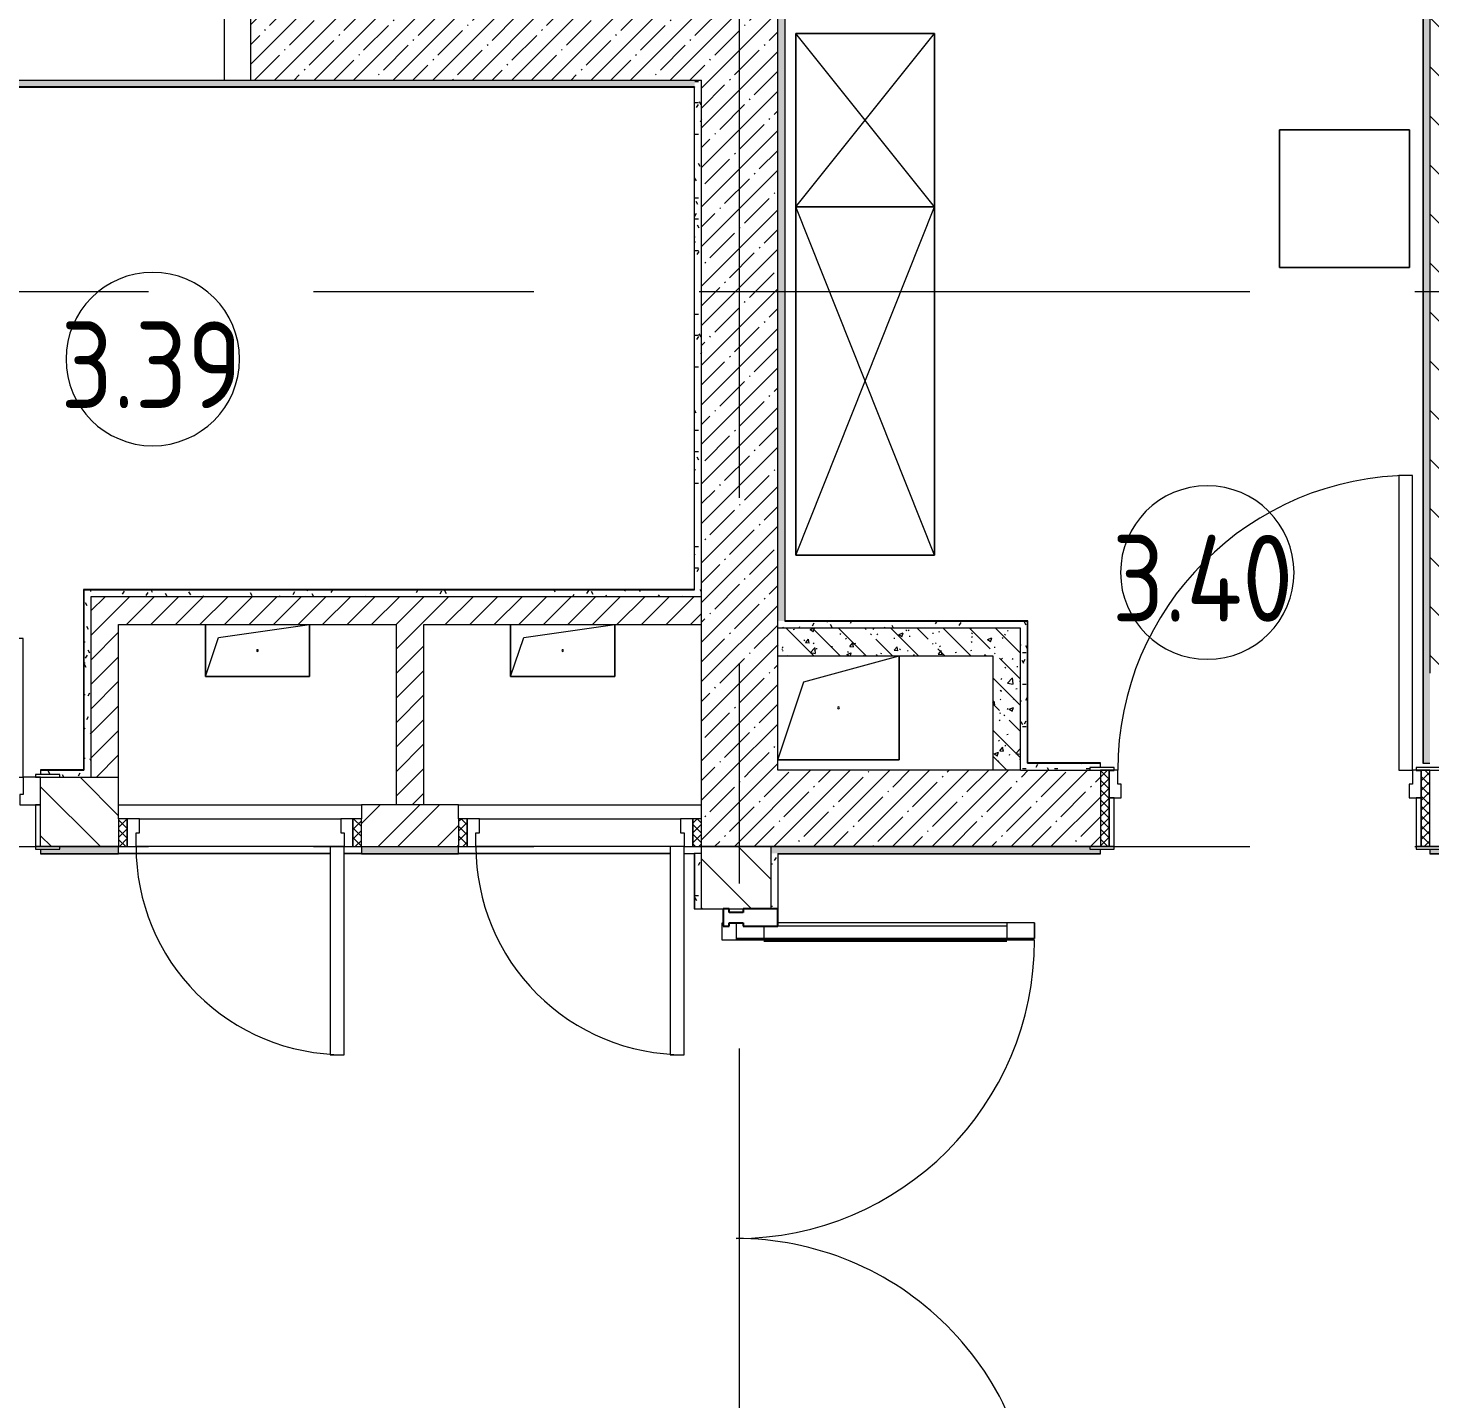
# Model space of a CAD drawing. Header units: millimetres. Extents: x 81382 to 274764, y -8553 to 29000.
# Drawn here: x 96559 to 100600, y 11807 to 15760 of the extents above; entities that cross this region are included whole.
import ezdxf

# ---------------------------------------------------------------- set-up
doc = ezdxf.new("R2010")
doc.units = ezdxf.units.MM
doc.linetypes.add('Осевая', pattern=[3175, 635, -476.25, 1587.5, -476.25])
for name, color, linetype, lineweight in [('A-AREA-IDEN', 7, 'Continuous', 9), ('A-DETL-GENF', 7, 'Continuous', 9), ('A-DOOR', 7, 'Continuous', 9), ('A-DOOR-1', 7, 'Continuous', 13), ('A-DOOR-FRAM', 7, 'Continuous', 13), ('A-DOOR-FRAM-1', 7, 'Continuous', 9), ('A-GENM', 7, 'Continuous', 9), ('A-GLAZ-CWMG', 7, 'Continuous', 9), ('A-GLAZ-CWMG-1', 7, 'Continuous', 25), ('A-WALL', 7, 'Continuous', 9), ('I-WALL', 7, 'Continuous', 9), ('Оси-2', 7, 'Осевая', 9)]:
    doc.layers.add(name, color=color, linetype=linetype, lineweight=lineweight)
for name, color, linetype, lineweight, true_color in [('A-WALL-1', 7, 'Continuous', 9, 0x3c3c3c), ('A-WALL-FNSH-1', 7, 'Continuous', 9, 0x3c3c3c), ('I-FURN-1', 7, 'Continuous', 9, 0xf0f0f0)]:
    doc.layers.add(name, color=color, linetype=linetype, lineweight=lineweight, true_color=true_color)
doc.styles.add('GOST Common', font='GOST_Common.ttf', dxfattribs={"width": 0.9, "height": 250})
pattern_1 = [(45, (0, 0), (-57.024626, 57.024626), []), (45, (57.025, 0), (-57.024626, 57.024626), [100.806, -20.161, 3.353, -16.808])]
pattern_2 = [(135, (0, 0), (-70.71068, -70.71068), [])]
pattern_3 = [(135, (0, 0), (-75.43415, -75.43415), [106.68, -17.78, 3.556, -17.78]), (135, (0, 75.39), (-75.43415, -75.43415), []), (50, (0, 0), (127.52922, -11.15758), [13.335, -146.685]), (355, (0, 0), (-24.66966, 133.74002), [10.668, -117.348]), (100.451, (10.63, -0.93), (102.85973, 122.58178), [11.333, -124.663]), (46.184, (0, 35.56), (189.75516, -29.43036), [20.002, -220.027]), (96.636, (15.81, 33.1), (166.1822, 173.1996), [17, -186.995]), (351.184, (0, 35.56), (166.18393, 173.19757), [16.002, -176.022]), (21, (17.78, 26.67), (106.13027, -71.58603), [13.335, -146.685]), (326, (17.78, 26.67), (43.26188, 128.93175), [10.668, -117.348]), (71.451, (26.62, 20.7), (149.39198, 57.34505), [11.333, -124.663]), (37.5, (0, 0), (2.162228, 59.188357), [3.353, -112.573, 3.353, -115.773, -117.792]), (37.5, (0, 0), (2.162228, 59.188357), [-235.052, 3.353, -114.44]), (7.5, (0, 0), (46.773857, 70.126152), [3.353, -64.567, 3.353, -109.906, -44.894]), (7.5, (0, 0), (46.773857, 70.126152), [-181.178, 3.353, -41.542]), (327.5, (-39.65, 0), (94.913671, -4.010093), [3.353, -41.097, 3.353, -135.331, -184.023]), (327.5, (-39.65, 0), (94.913671, -4.010093), [-183.134, 3.353, -180.67]), (317.5, (-57.43, 0), (103.69057, 17.79882), [3.353, -54.432, 3.353, -88.748, -130.683]), (317.5, (-57.43, 0), (103.69057, 17.79882), [-149.885, 3.353, -127.33])]
pattern_4 = [(45, (0, 0), (-35.35534, 35.35534), [])]
pattern_5 = [(0, (0, 0), (121.92, 30.48), [10.058, -81.382, 10.058, -81.382, -487.68]), (0, (0, 0), (121.92, 30.48), [-182.88, 10.058, -172.822, 10.058, -81.382, -213.36]), (0, (0, 0), (121.92, 30.48), [-457.2, 10.058, -50.902, 10.058, -142.342]), (120, (45.72, 15.24), (-87.356454, 90.345817), [10.058, -81.382, 10.058, -81.382, -487.68]), (120, (45.72, 15.24), (-87.356454, 90.345817), [-182.88, 10.058, -172.822, 10.058, -81.382, -213.36]), (120, (45.72, 15.24), (-87.356454, 90.345817), [-457.2, 10.058, -50.902, 10.058, -142.342]), (240, (60.96, 76.2), (-34.563546, -120.825817), [10.058, -81.382, 10.058, -81.382, -487.68]), (240, (60.96, 76.2), (-34.563546, -120.825817), [-182.88, 10.058, -172.822, 10.058, -81.382, -213.36]), (240, (60.96, 76.2), (-34.563546, -120.825817), [-457.2, 10.058, -50.902, 10.058, -142.342])]

# ---------------------------------------------------------------- blocks, each defined once
blk = doc.blocks.new('110_Дверь_СКБ_2Ст - Д-3а 1450x2100h_Лестничная клетка из коридора-32352288-План размещения напольных электротехнических лючков и розеток 3 этажа в осях 23-33')
at = {"layer": 'A-DOOR'}
for centre, radius, start, end in [((-637.5, 100), 900, 0, 90), ((662.5, 100), 400, 90, 180)]:
    blk.add_arc(centre, radius, start, end, dxfattribs=at)
at = {"layer": 'A-DOOR-1'}
for p, q in [((-637.5, 1000), (-637.5, 100)), ((-587.5, 1000), (-637.5, 1000)), ((-587.5, 100), (-587.5, 1000)), ((662.5, 500), (612.5, 500)), ((612.5, 500), (612.5, 100)), ((662.5, 100), (662.5, 500)), ((-637.5, 100), (-587.5, 100)), ((612.5, 100), (662.5, 100))]:
    blk.add_line(p, q, dxfattribs=at)
at = {"layer": 'A-DOOR-FRAM'}
for p, q in [((-672.5, 108), (-742.5, 108)), ((-742.5, 108), (-742.5, 100)), ((-742.5, 100), (-672.5, 100)), ((-637.5, 100), (-687.5, 100)), ((-687.5, 100), (-687.5, 20)), ((-672.5, 100), (-672.5, 108)), ((-637.5, 50), (-637.5, 100)), ((662.5, 100), (662.5, 50)), ((712.5, 100), (662.5, 100)), ((767.5, 108), (697.5, 108)), ((697.5, 108), (697.5, 100)), ((697.5, 100), (767.5, 100)), ((712.5, 20), (712.5, 100)), ((767.5, 100), (767.5, 108)), ((-627.5, 50), (-637.5, 50)), ((-627.5, 20), (-627.5, 50)), ((662.5, 50), (652.5, 50)), ((652.5, 50), (652.5, 20)), ((-687.5, 20), (-627.5, 20)), ((-672.5, 20), (-687.5, 20)), ((-687.5, 20), (-687.5, -100)), ((-672.5, -100), (-672.5, 20)), ((652.5, 20), (712.5, 20)), ((712.5, 20), (697.5, 20)), ((697.5, 20), (697.5, -100)), ((712.5, -100), (712.5, 20)), ((-672.5, -100), (-742.5, -100)), ((-742.5, -100), (-742.5, -108)), ((-742.5, -108), (-672.5, -108)), ((-687.5, -100), (-672.5, -100)), ((-672.5, -108), (-672.5, -100)), ((697.5, -100), (712.5, -100)), ((767.5, -100), (697.5, -100)), ((697.5, -100), (697.5, -108)), ((697.5, -108), (767.5, -108)), ((767.5, -108), (767.5, -100))]:
    blk.add_line(p, q, dxfattribs=at)
blk = doc.blocks.new('110_Дверь_СКБ_1Ст_Внутренняя1 - Д-8_п_ 950x2100h_охрана 2-32352576-План размещения напольных электротехнических лючков и розеток 3 этажа в осях 23-33')
at = {"layer": 'A-DOOR'}
h = blk.add_hatch(dxfattribs=at)
h.set_pattern_fill('FP_10', color=256, style=0, pattern_type=2)
h.set_pattern_definition([(135, (1826.41, 174.685), (-14.14214, -14.14214), []), (225, (1826.41, 174.685), (14.14214, -14.14214), [])])
h.paths.add_polyline_path([(487.5, -110), (487.5, 110), (462.5, 110), (462.5, -110)])
at = {"layer": 'A-DOOR-FRAM-1'}
h = blk.add_hatch(dxfattribs=at)
h.set_pattern_fill('FP_11', color=256, style=0, pattern_type=2)
h.set_pattern_definition([(45, (-296.384, 174.685), (-14.1421, 14.1421), []), (135, (-296.384, 174.685), (-14.1421, -14.1421), [])])
h.paths.add_polyline_path([(-437.5, -110), (-437.5, 110), (-462.5, 110), (-462.5, -110)])
at = {"layer": 'A-DOOR'}
blk.add_arc((437.5, 110), 850, 90, 180, dxfattribs=at)
at = {"layer": 'A-DOOR-1'}
for p, q in [((437.5, 960), (397.5, 960)), ((397.5, 960), (397.5, 110)), ((437.5, 110), (437.5, 960)), ((397.5, 110), (437.5, 110))]:
    blk.add_line(p, q, dxfattribs=at)
at = {"layer": 'A-DOOR-FRAM'}
for p, q in [((-422.5, 118), (-492.5, 118)), ((-492.5, 118), (-492.5, 110)), ((-492.5, 110), (-422.5, 110)), ((-437.5, 110), (-462.5, 110)), ((-462.5, 110), (-462.5, -110)), ((-412.5, 110), (-437.5, 110)), ((-437.5, 110), (-437.5, 30)), ((-437.5, -110), (-437.5, 110)), ((-422.5, 110), (-437.5, 110)), ((-437.5, 110), (-437.5, 109)), ((-437.5, 109), (-422.5, 109)), ((-422.5, 110), (-422.5, 118)), ((-422.5, 109), (-422.5, 110)), ((-412.5, 70), (-412.5, 110)), ((437.5, 110), (437.5, 70)), ((462.5, 110), (437.5, 110)), ((517.5, 118), (447.5, 118)), ((447.5, 118), (447.5, 110)), ((462.5, 110), (447.5, 110)), ((447.5, 110), (447.5, 109)), ((447.5, 110), (517.5, 110)), ((447.5, 109), (462.5, 109)), ((462.5, 30), (462.5, 110)), ((487.5, 110), (462.5, 110)), ((462.5, 110), (462.5, -110)), ((462.5, 109), (462.5, 110)), ((487.5, -110), (487.5, 110)), ((517.5, 110), (517.5, 118)), ((-402.5, 70), (-412.5, 70)), ((-402.5, 30), (-402.5, 70)), ((437.5, 70), (427.5, 70)), ((427.5, 70), (427.5, 30)), ((-437.5, 30), (-402.5, 30)), ((-422.5, 30), (-437.5, 30)), ((-437.5, 30), (-437.5, -110)), ((-422.5, -110), (-422.5, 30)), ((427.5, 30), (462.5, 30)), ((462.5, 30), (447.5, 30)), ((447.5, 30), (447.5, -110)), ((462.5, -110), (462.5, 30)), ((-422.5, -110), (-492.5, -110)), ((-492.5, -110), (-492.5, -118)), ((-492.5, -118), (-422.5, -118)), ((-462.5, -110), (-437.5, -110)), ((-437.5, -110), (-422.5, -110)), ((-422.5, -118), (-422.5, -110)), ((447.5, -110), (462.5, -110)), ((517.5, -110), (447.5, -110)), ((447.5, -110), (447.5, -118)), ((447.5, -118), (517.5, -118)), ((462.5, -110), (487.5, -110)), ((517.5, -118), (517.5, -110))]:
    blk.add_line(p, q, dxfattribs=at)
blk = doc.blocks.new('GM_Отверстие прямоугольное _в плите_ - Отверстие-21606471-План размещения напольных электротехнических лючков и розеток 3 этажа в осях 23-33')
at = {"layer": 'A-GENM'}
for p, q in [((-100, 75), (175, 150)), ((175, 150), (175, -150)), ((175, -150), (175, 150)), ((-175, -150), (-100, 75)), ((175, -150), (-175, -150)), ((-175, -150), (175, -150))]:
    blk.add_line(p, q, dxfattribs=at)
for start, end in [(360, 180), (180, 360)]:
    blk.add_arc((0, 0), 2.5, start, end, dxfattribs=at)
blk = doc.blocks.new('110_Дверь_СКБ_1Ст - д-18 700x2100h_Технический шкаф ЭОМ и СС-23698042-План размещения напольных электротехнических лючков и розеток 3 этажа в осях 23-33')
at = {"layer": 'A-DOOR'}
h = blk.add_hatch(dxfattribs=at)
h.set_pattern_fill('FP_23', color=256, style=0, pattern_type=2)
h.set_pattern_definition([(135, (1951.41, 124.685), (-14.14214, -14.14214), []), (225, (1951.41, 124.685), (14.14214, -14.14214), [])])
h.paths.add_polyline_path([(362.5, 60), (337.5, 60), (337.5, -20), (362.5, -20)])
at = {"layer": 'A-DOOR-FRAM-1'}
h = blk.add_hatch(dxfattribs=at)
h.set_pattern_fill('FP_24', color=256, style=0, pattern_type=2)
h.set_pattern_definition([(45, (-171.384, 124.685), (-14.1421, 14.1421), []), (135, (-171.384, 124.685), (-14.1421, -14.1421), [])])
h.paths.add_polyline_path([(-312.5, 60), (-337.5, 60), (-337.5, -20), (-312.5, -20)])
at = {"layer": 'A-DOOR'}
blk.add_arc((-287.5, 60), 600, 360, 90, dxfattribs=at)
at = {"layer": 'A-DOOR-1'}
for p, q in [((-287.5, 660), (-287.5, 60)), ((-247.5, 660), (-287.5, 660)), ((-247.5, 60), (-247.5, 660)), ((-287.5, 60), (-247.5, 60))]:
    blk.add_line(p, q, dxfattribs=at)
at = {"layer": 'A-DOOR-FRAM'}
for p, q in [((-312.5, 60), (-337.5, 60)), ((-337.5, 60), (-337.5, -20)), ((-287.5, 60), (-312.5, 60)), ((-312.5, 60), (-312.5, -20)), ((-312.5, -20), (-312.5, 60)), ((-287.5, 20), (-287.5, 60)), ((312.5, 60), (312.5, 20)), ((337.5, 60), (312.5, 60)), ((337.5, -20), (337.5, 60)), ((362.5, 60), (337.5, 60)), ((337.5, 60), (337.5, -20)), ((362.5, -20), (362.5, 60)), ((-277.5, 20), (-287.5, 20)), ((-277.5, -20), (-277.5, 20)), ((312.5, 20), (302.5, 20)), ((302.5, 20), (302.5, -20)), ((-337.5, -20), (-312.5, -20)), ((-312.5, -20), (-277.5, -20)), ((302.5, -20), (337.5, -20)), ((337.5, -20), (362.5, -20))]:
    blk.add_line(p, q, dxfattribs=at)
at = {"layer": 'A-DOOR-FRAM-1'}
for p, q in [((-247.5, 60), (312.5, 60)), ((302.5, -20), (-277.5, -20))]:
    blk.add_line(p, q, dxfattribs=at)
blk = doc.blocks.new('GM_Отверстие прямоугольное _в плите_ - Отверстие-21620300-План размещения напольных электротехнических лючков и розеток 3 этажа в осях 23-33')
at = {"layer": 'A-GENM'}
for p, q in [((-150, -75), (-150, 75)), ((-150, 75), (-150, -75)), ((-112.5, 37.5), (150, 75)), ((150, 75), (150, -75)), ((150, -75), (150, 75)), ((-150, -75), (-112.5, 37.5)), ((150, -75), (-150, -75)), ((-150, -75), (150, -75))]:
    blk.add_line(p, q, dxfattribs=at)
for start, end in [(360, 180), (180, 360)]:
    blk.add_arc((0, 0), 2.5, start, end, dxfattribs=at)
blk = doc.blocks.new('DOR_Дверь лифта - 1350х2050h-19118285-План размещения напольных электротехнических лючков и розеток 3 этажа в осях 23-33')
at = {"layer": 'A-DOOR'}
for p, q in [((600, 110), (-600, 110)), ((-600, 110), (-600, -110)), ((600, -110), (600, 110)), ((-600, -110), (600, -110)), ((-20, -120), (-20, -150)), ((600, -120), (-20, -120)), ((600, -150), (600, -120)), ((-600, -150), (-600, -180)), ((20, -150), (-600, -150)), ((-20, -150), (600, -150)), ((20, -180), (20, -150)), ((-600, -180), (20, -180)), ((-600, -190), (-600, -220)), ((20, -190), (-600, -190)), ((20, -220), (20, -190)), ((-600, -220), (20, -220)), ((-20, -220), (-20, -250)), ((600, -220), (-20, -220)), ((600, -250), (600, -220)), ((-20, -250), (600, -250))]:
    blk.add_line(p, q, dxfattribs=at)
at = {"layer": 'A-DOOR-1'}
for p, q in [((-675, -110), (-600, -110)), ((600, -110), (675, -110))]:
    blk.add_line(p, q, dxfattribs=at)
at = {"layer": 'A-DOOR-FRAM'}
for p, q in [((600, -117), (600, -120)), ((1203, -117), (600, -117)), ((600, -120), (1200, -120)), ((1200, -120), (1200, -180)), ((1203, -183), (1203, -117)), ((1200, -180), (20, -180)), ((20, -180), (20, -183)), ((20, -183), (1203, -183)), ((1203, -187), (20, -187)), ((20, -187), (20, -190)), ((20, -190), (1200, -190)), ((1200, -190), (1200, -250)), ((1203, -253), (1203, -187)), ((600, -250), (600, -253)), ((1200, -250), (600, -250)), ((600, -253), (1203, -253))]:
    blk.add_line(p, q, dxfattribs=at)
blk = doc.blocks.new('Шкаф параметрический - 1_286-26543765-План размещения напольных электротехнических лючков и розеток 3 этажа в осях 23-33')
at = {"layer": 'I-FURN-1'}
for p, q in [((0, 0), (500, 400)), ((0, 400), (500, 0)), ((500, 400), (0, 400)), ((0, 400), (0, 0)), ((0, 0), (0, 400)), ((0, 400), (500, 400)), ((500, 0), (500, 400)), ((500, 400), (500, 0)), ((0, 0), (500, 0)), ((500, 0), (0, 0))]:
    blk.add_line(p, q, dxfattribs=at)
blk = doc.blocks.new('Шкаф параметрический - 1_185-26543767-План размещения напольных электротехнических лючков и розеток 3 этажа в осях 23-33')
at = {"layer": 'I-FURN-1'}
for p, q in [((0, 0), (1003.7, 400)), ((0, 400), (1003.7, 0)), ((1003.7, 400), (0, 400)), ((0, 400), (0, 0)), ((0, 0), (0, 400)), ((0, 400), (1003.7, 400)), ((1003.7, 0), (1003.7, 400)), ((1003.7, 400), (1003.7, 0)), ((0, 0), (1003.7, 0)), ((1003.7, 0), (0, 0))]:
    blk.add_line(p, q, dxfattribs=at)
blk = doc.blocks.new('Дверь_Витражная_остекление_ - ВВ-7 остекление-32356329-План размещения напольных электротехнических лючков и розеток 3 этажа в осях 23-33')
at = {"layer": 'A-DETL-GENF'}
for p, q in [((-815, -20), (-860, -20)), ((-860, -880), (-860, -20)), ((-815, -20), (-860, -20)), ((-860, -20), (-860, -880)), ((-815, -880), (-815, -20)), ((-815, -880), (-815, -20)), ((865, -880), (865, -20)), ((865, -20), (865, -880)), ((-860, -100), (-815, -100)), ((-850, -800), (-850, -100)), ((-806, -800), (-806, -100)), ((856, -800), (856, -100)), ((900, -100), (865, -100)), ((900, -800), (900, -140)), ((910, -880), (910, -140)), ((910, -880), (910, -140)), ((-860, -800), (-815, -800)), ((910, -800), (865, -800)), ((-860, -880), (-815, -880)), ((-860, -880), (-815, -880)), ((910, -880), (865, -880)), ((865, -880), (910, -880))]:
    blk.add_line(p, q, dxfattribs=at)
at = {"layer": 'A-DOOR'}
for p, q in [((-860, -880), (-860, -20)), ((860, -880), (860, -20))]:
    blk.add_line(p, q, dxfattribs=at)
for centre, start, end in [((-860, -20), 270, 0), ((860, -20), 180, 270)]:
    blk.add_arc(centre, 860, start, end, dxfattribs=at)
at = {"layer": 'A-DOOR-1'}
for p, q in [((-910, 20), (-860, 20)), ((-910, 17), (-910, 20)), ((-860, 20), (-860, -20)), ((860, 20), (910, 20)), ((860, -20), (860, 20)), ((910, 20), (910, 17)), ((-860, -20), (-910, -20)), ((910, -20), (860, -20))]:
    blk.add_line(p, q, dxfattribs=at)
blk = doc.blocks.new('Прямоугольный импост - Импост структурный с накладкой - 160мм Темный-32348142-План размещения напольных электротехнических лючков и розеток 3 этажа в осях 23-33')
at = {"layer": 'A-GLAZ-CWMG-1'}
for p, q in [((0, 17), (-50, 17)), ((-50, 17), (-50, 0)), ((-50, 0), (-40, 0)), ((-40, 0), (-40, -40)), ((-10, -40), (-10, 0)), ((-10, 0), (0, 0)), ((0, 0), (0, 17)), ((-40, -40), (-50, -40)), ((-50, -40), (-50, -140)), ((0, -40), (-10, -40)), ((0, -140), (0, -40)), ((-50, -140), (0, -140))]:
    blk.add_line(p, q, dxfattribs=at)
blk = doc.blocks.new('Марка_Помещения - Номер-25198446-План размещения напольных электротехнических лючков и розеток 3 этажа в осях 23-33')
at = {"layer": 'A-AREA-IDEN'}
for start, end in [(360, 180), (180, 360)]:
    blk.add_arc((0, 0), 2.5, start, end, dxfattribs=at)

msp = doc.modelspace()

# ---------------------------------------------------------------- hatches: boundary and pattern name
at = {"layer": 'I-WALL'}
h = msp.add_hatch(dxfattribs=at)
h.set_pattern_fill('FP_3', color=256, style=0, pattern_type=2)
h.set_pattern_definition(pattern_2)
h.paths.add_polyline_path([(100600, 13900), (100800, 13900), (100800, 17530), (100600, 17530), (100600, 15232.5)])
h = msp.add_hatch(dxfattribs=at)
h.set_pattern_fill('FP_35', color=256, style=0, pattern_type=2)
h.set_pattern_definition(pattern_5)
h.paths.add_polyline_path([(100580, 13640), (100600, 13640), (100600, 17142.8), (100580, 17142.8), (100580, 13900)])
h = msp.add_hatch(dxfattribs=at)
h.set_pattern_fill('FP_35', color=256, style=0, pattern_type=2)
h.set_pattern_definition(pattern_5)
h.paths.add_polyline_path([(98740, 14050), (98740, 17122.8), (98720, 17122.8), (98720, 14050)])
h = msp.add_hatch(dxfattribs=at)
h.set_pattern_fill('FP_4', color=256, style=0, pattern_type=2)
h.set_pattern_definition(pattern_1)
h.paths.add_polyline_path([(98480, 15610), (98500, 15610), (98500, 15830), (97200, 15830), (97200, 15610), (97270.1, 15610)])
h.paths.add_polyline_path([(95850, 15610), (95850, 15830), (94800, 15830), (94800, 15610), (94820, 15610)])
h = msp.add_hatch(dxfattribs=at)
h.set_pattern_fill('FP_4', color=256, style=0, pattern_type=2)
h.set_pattern_definition(pattern_1)
h.paths.add_polyline_path([(98542, 13620), (98720, 13620), (98720, 15830), (98500, 15830), (98500, 13620)])
h = msp.add_hatch(dxfattribs=at)
h.set_pattern_fill('FP_35', color=256, style=0, pattern_type=2)
h.set_pattern_definition(pattern_5)
h.paths.add_polyline_path([(98480, 15590), (98480, 15610), (94800, 15610), (94800, 15590), (97270.1, 15590)])
h = msp.add_hatch(dxfattribs=at)
h.set_pattern_fill('FP_35', color=256, style=0, pattern_type=2)
h.set_pattern_definition(pattern_5)
h.paths.add_polyline_path([(98500, 14140), (98500, 15610), (98480, 15610), (98480, 14140)])
h = msp.add_hatch(dxfattribs=at)
h.set_pattern_fill('FP_35', color=256, style=0, pattern_type=2)
h.set_pattern_definition(pattern_5)
h.paths.add_polyline_path([(96740, 13620), (96740, 14140), (96720, 14140), (96720, 13620)])
h = msp.add_hatch(dxfattribs=at)
h.set_pattern_fill('FP_35', color=256, style=0, pattern_type=2)
h.set_pattern_definition(pattern_5)
h.paths.add_polyline_path([(98500, 14120), (98500, 14140), (96740, 14140), (96740, 14120), (97270.1, 14120)])
h = msp.add_hatch(dxfattribs=at)
h.set_pattern_fill('FP_5', color=256, style=0, pattern_type=2)
h.set_pattern_definition(pattern_4)
h.paths.add_polyline_path([(96820, 13600), (96820, 14120), (96740, 14120), (96740, 13600)])
h = msp.add_hatch(dxfattribs=at)
h.set_pattern_fill('FP_5', color=256, style=0, pattern_type=2)
h.set_pattern_definition(pattern_4)
h.paths.add_polyline_path([(98500, 14040), (98500, 14120), (96820, 14120), (96820, 14040), (97700, 14040)])
h = msp.add_hatch(dxfattribs=at)
h.set_pattern_fill('FP_5', color=256, style=0, pattern_type=2)
h.set_pattern_definition(pattern_4)
h.paths.add_polyline_path([(97700, 13520), (97700, 14040), (97620, 14040), (97620, 13520)])
h = msp.add_hatch(dxfattribs=at)
h.set_pattern_fill('FP_35', color=256, style=0, pattern_type=2)
h.set_pattern_definition(pattern_5)
h.paths.add_polyline_path([(99420, 14030), (99440, 14030), (99440, 14050), (98720, 14050), (98720, 14030)])
h = msp.add_hatch(dxfattribs=at)
h.set_pattern_fill('FP_22', color=256, style=0, pattern_type=2)
h.set_pattern_definition(pattern_3)
h.paths.add_polyline_path([(99340, 13950), (99420, 13950), (99420, 14030), (98720, 14030), (98720, 13950)])
h = msp.add_hatch(dxfattribs=at)
h.set_pattern_fill('FP_35', color=256, style=0, pattern_type=2)
h.set_pattern_definition(pattern_5)
h.paths.add_polyline_path([(99440, 13620), (99440, 14030), (99420, 14030), (99420, 13620)])
h = msp.add_hatch(dxfattribs=at)
h.set_pattern_fill('FP_22', color=256, style=0, pattern_type=2)
h.set_pattern_definition(pattern_3)
h.paths.add_polyline_path([(99420, 13620), (99420, 13950), (99340, 13950), (99340, 13620)])
h = msp.add_hatch(dxfattribs=at)
h.set_pattern_fill('FP_35', color=256, style=0, pattern_type=2)
h.set_pattern_definition(pattern_5)
h.paths.add_polyline_path([(96740, 13600), (96740, 13620), (96595, 13620), (96595, 13608), (96650, 13608), (96650, 13600)])
h.paths.add_polyline_path([(95140, 13600), (95140, 13608), (95195, 13608), (95195, 13620), (94820, 13620), (94820, 13600)])
h = msp.add_hatch(dxfattribs=at)
h.set_pattern_fill('FP_4', color=256, style=0, pattern_type=2)
h.set_pattern_definition(pattern_1)
h.paths.add_polyline_path([(99650, 13400), (99650, 13620), (98500, 13620), (98500, 13400), (99620, 13400)])
h = msp.add_hatch(dxfattribs=at)
h.set_pattern_fill('FP_35', color=256, style=0, pattern_type=2)
h.set_pattern_definition(pattern_5)
h.paths.add_polyline_path([(99440, 13620), (99620, 13620), (99620, 13628), (99650, 13628), (99650, 13640), (99440, 13640)])
h = msp.add_hatch(dxfattribs=at)
h.set_pattern_fill('FP_3', color=256, style=0, pattern_type=2)
h.set_pattern_definition(pattern_2)
h.paths.add_polyline_path([(96595, 13400), (96820, 13400), (96820, 13600), (96595, 13600), (96595, 13502.1)])
h.paths.add_polyline_path([(95195, 13400), (95195, 13600), (94800, 13600), (94800, 13400), (95140, 13400)])
h = msp.add_hatch(dxfattribs=at)
h.set_pattern_fill('FP_9', color=256, style=0, pattern_type=2)
h.set_pattern_definition([(45, (0, 0), (-85.53659, 85.53659), []), (45, (57.02, 0), (-85.53659, 85.53659), [])])
h.paths.add_polyline_path([(97520, 13400), (97800, 13400), (97800, 13520), (97520, 13520), (97520, 13480)])
h = msp.add_hatch(dxfattribs=at)
h.set_pattern_fill('FP_35', color=256, style=0, pattern_type=2)
h.set_pattern_definition(pattern_5)
h.paths.add_polyline_path([(97800, 13380), (97800, 13400), (97520, 13400), (97520, 13380)])
h.paths.add_polyline_path([(96820, 13380), (96820, 13400), (96650, 13400), (96650, 13392), (96595, 13392), (96595, 13380), (96650, 13380)])
h.paths.add_polyline_path([(95195, 13380), (95195, 13392), (95140, 13392), (95140, 13400), (94510, 13400), (94510, 13392), (94455, 13392), (94455, 13380), (95140, 13380)])
h.paths.add_polyline_path([(92280, 13380), (93055, 13380), (93055, 13392), (93000, 13392), (93000, 13400), (92280, 13400), (92280, 13392), (92250, 13392), (92250, 13380)])
h.paths.add_polyline_path([(90430, 13380), (91300, 13380), (91300, 13392), (91270, 13392), (91270, 13400), (90430, 13400), (90430, 13392), (90400, 13392), (90400, 13380)])
h.paths.add_polyline_path([(89420, 13380), (89450, 13380), (89450, 13392), (89420, 13392), (89420, 13400), (88200, 13400), (88200, 13380)])
h.paths.add_polyline_path([(87500, 13380), (87500, 13400), (87318.4, 13400), (87318.4, 13380)])
h.paths.add_polyline_path([(86090, 13380), (86618.4, 13380), (86618.4, 13400), (86090, 13400), (86090, 13392), (86060, 13392), (86060, 13380)])
h.paths.add_polyline_path([(84991, 13380), (85110, 13380), (85110, 13392), (85080, 13392), (85080, 13400), (84990, 13400), (84990, 13380)])
h = msp.add_hatch(dxfattribs=at)
h.set_pattern_fill('FP_35', color=256, style=0, pattern_type=2)
h.set_pattern_definition(pattern_5)
h.paths.add_polyline_path([(98500, 13220), (98500, 13380), (98480, 13380), (98480, 13220)])
h = msp.add_hatch(dxfattribs=at)
h.set_pattern_fill('FP_3', color=256, style=0, pattern_type=2)
h.set_pattern_definition(pattern_2)
h.paths.add_polyline_path([(98500, 10600), (98700, 10600), (98700, 11320), (98500, 11320)])
h.paths.add_polyline_path([(98500, 13220), (98700, 13220), (98700, 13400), (98500, 13400), (98500, 13380)])
h = msp.add_hatch(dxfattribs=at)
h.set_pattern_fill('FP_35', color=256, style=0, pattern_type=2)
h.set_pattern_definition(pattern_5)
h.paths.add_polyline_path([(120359, 13380), (120360, 13380), (120360, 13400), (118960.4, 13399.6), (118960.4, 13392), (118930.4, 13392), (118930.4, 13380), (120164.9, 13380)])
h.paths.add_polyline_path([(117450.4, 13380), (117480.4, 13380), (117480.4, 13392), (117450.4, 13392), (117450.4, 13400), (109800, 13400), (109800, 13392), (109770, 13392), (109770, 13380), (115077.2, 13380)])
h.paths.add_polyline_path([(108081.5, 13380), (108320, 13380), (108320, 13392), (108290, 13392), (108290, 13400), (103030, 13400), (103030, 13392), (103000, 13392), (103000, 13380), (107445.6, 13380)])
h.paths.add_polyline_path([(101520, 13380), (101550, 13380), (101550, 13392), (101520, 13392), (101520, 13400), (100630, 13400), (100630, 13392), (100600, 13392), (100600, 13380), (101100, 13380)])
h.paths.add_polyline_path([(99620, 13380), (99650, 13380), (99650, 13392), (99620, 13392), (99620, 13400), (98700, 13400), (98700, 13380), (98720, 13380)])
h = msp.add_hatch(dxfattribs=at)
h.set_pattern_fill('FP_35', color=256, style=0, pattern_type=2)
h.set_pattern_definition(pattern_5)
h.paths.add_polyline_path([(98720, 13220), (98720, 13380), (98700, 13380), (98700, 13220)])

# ---------------------------------------------------------------- linework, layer by layer
at = {"layer": 'A-WALL'}
for p, q in [((98720, 13620), (98720, 17530)), ((100600, 17142.8), (100600, 13900)), ((98740, 17122.8), (98740, 14050)), ((100580, 17122.8), (100580, 13640)), ((97125, 15610), (98500, 15610)), ((98500, 13480), (98500, 15610)), ((96720, 14140), (98480, 14140)), ((98740, 14050), (99440, 14050)), ((96595, 13620), (96720, 13620)), ((99420, 13620), (99620, 13620)), ((99440, 13640), (99650, 13640)), ((96650, 13600), (96820, 13600)), ((96820, 13400), (96650, 13400)), ((97520, 13400), (97800, 13400)), ((98500, 13220), (98500, 13400)), ((98700, 13400), (98700, 13220)), ((98720, 13380), (99650, 13380)), ((98720, 13380), (98720, 13220))]:
    msp.add_line(p, q, dxfattribs=at)
at = {"layer": 'A-WALL-1'}
for p, q in [((97200, 15830), (97200, 15610)), ((98480, 15590), (98480, 15589)), ((96720, 14140), (96720, 13620)), ((96740, 14120), (96740, 13600)), ((98500, 14120), (96740, 14120)), ((96820, 13480), (96820, 14040)), ((96820, 14040), (97620, 14040)), ((97620, 14040), (97620, 13520)), ((97700, 14040), (98500, 14040)), ((97700, 13520), (97700, 14040)), ((99420, 14030), (98720, 14030)), ((99420, 13620), (99420, 14030)), ((99440, 13640), (99440, 14050)), ((98720, 13950), (99340, 13950)), ((99340, 13950), (99340, 13620)), ((96595, 13620), (96595, 13608)), ((99420, 13620), (98720, 13620)), ((99650, 13628), (99650, 13640)), ((100580, 13640), (100600, 13640)), ((97800, 13520), (97520, 13520)), ((97520, 13520), (97520, 13480)), ((97800, 13480), (97800, 13520)), ((96595, 13392), (96595, 13380)), ((96595, 13380), (96820, 13380)), ((96820, 13380), (96820, 13400)), ((97520, 13400), (97520, 13380)), ((97520, 13380), (97800, 13380)), ((97800, 13380), (97800, 13400)), ((98480, 13380), (98480, 13220)), ((98500, 13380), (98480, 13380)), ((98700, 13400), (98500, 13400)), ((99620, 13400), (98500, 13400)), ((99650, 13380), (99650, 13392)), ((100600, 13392), (100600, 13380)), ((100600, 13380), (101550, 13380)), ((98480, 13220), (98720, 13220))]:
    msp.add_line(p, q, dxfattribs=at)
at = {"layer": 'A-WALL-FNSH-1'}
for p, q in [((98741, 14051), (98741, 17121.8)), ((100579, 17121.8), (100579, 13640)), ((98480, 15590), (94820, 15590)), ((94820, 15589), (98479, 15589)), ((98479, 15589), (98479, 14141)), ((98480, 14140), (98480, 15589)), ((98479, 14141), (96719, 14141)), ((96719, 14141), (96719, 13621)), ((99441, 14051), (98741, 14051)), ((99441, 13641), (99441, 14051)), ((96719, 13621), (96595, 13621)), ((96595, 13621), (96595, 13620)), ((99650, 13641), (99441, 13641)), ((99650, 13640), (99650, 13641)), ((100579, 13640), (100580, 13640)), ((96595, 13380), (96595, 13379)), ((96595, 13379), (96820, 13379)), ((96820, 13379), (96820, 13380)), ((97520, 13380), (97520, 13379)), ((97520, 13379), (97800, 13379)), ((97800, 13379), (97800, 13380)), ((98480, 13380), (98479, 13380)), ((98479, 13379), (98479, 13220)), ((98721, 13379), (99650, 13379)), ((98721, 13220), (98721, 13379)), ((99650, 13379), (99650, 13380)), ((100600, 13380), (100600, 13379)), ((100600, 13379), (101550, 13379)), ((98479, 13220), (98480, 13220)), ((98720, 13220), (98721, 13220))]:
    msp.add_line(p, q, dxfattribs=at)
at = {"layer": 'I-FURN-1'}
for p, q in [((100540.9, 15466.7), (100166.2, 15466.7)), ((100166.2, 15466.7), (100166.2, 15069.4)), ((100166.2, 15069.4), (100166.2, 15466.7)), ((100166.2, 15466.7), (100540.9, 15466.7)), ((100540.9, 15069.4), (100540.9, 15466.7)), ((100540.9, 15466.7), (100540.9, 15069.4)), ((100166.2, 15069.4), (100540.9, 15069.4)), ((100540.9, 15069.4), (100166.2, 15069.4))]:
    msp.add_line(p, q, dxfattribs=at)
at = {"layer": 'I-WALL'}
for p, q in [((96820, 13520), (97520, 13520)), ((97800, 13520), (98500, 13520)), ((97430, 13380), (96820, 13380)), ((97430, 13379), (96820, 13379)), ((97520, 13380), (97470, 13380)), ((97520, 13379), (97470, 13379)), ((98410, 13380), (97800, 13380)), ((98410, 13379), (97800, 13379)), ((98450, 13380), (98479, 13380)), ((98479, 13379), (98450, 13379)), ((98479, 13380), (98479, 13379))]:
    msp.add_line(p, q, dxfattribs=at)
at = {"layer": 'Оси-2'}
for p, q in [((98610, 593.7), (98610, 18900)), ((84681.8, 15000), (122160, 15000)), ((84681.8, 13400), (122130, 13400))]:
    msp.add_line(p, q, dxfattribs=at)

# ---------------------------------------------------------------- block references
at = {"layer": 'A-AREA-IDEN', "xscale": 99.99999999999993, "yscale": 99.99999999999993, "zscale": 99.99999999999993}
for p in [(96918.3, 14805.4), (99958.1, 14190)]:
    msp.add_blockref('Марка_Помещения - Номер-25198446-План размещения напольных электротехнических лючков и розеток 3 этажа в осях 23-33', p, dxfattribs=at)
at = {"layer": 'A-DOOR'}
for name, p, rotation in [('DOR_Дверь лифта - 1350х2050h-19118285-План размещения напольных электротехнических лючков и розеток 3 этажа в осях 23-33', (96525, 15720), 180), ('110_Дверь_СКБ_1Ст - д-18 700x2100h_Технический шкаф ЭОМ и СС-23698042-План размещения напольных электротехнических лючков и розеток 3 этажа в осях 23-33', (97182.5, 13460), 180), ('110_Дверь_СКБ_1Ст - д-18 700x2100h_Технический шкаф ЭОМ и СС-23698042-План размещения напольных электротехнических лючков и розеток 3 этажа в осях 23-33', (98162.5, 13460), 180), ('Дверь_Витражная_остекление_ - ВВ-7 остекление-32356329-План размещения напольных электротехнических лючков и розеток 3 этажа в осях 23-33', (98580, 12270), 89.99999999999993)]:
    msp.add_blockref(name, p, dxfattribs=dict(at, rotation=rotation))
for name, p in [('110_Дверь_СКБ_2Ст - Д-3а 1450x2100h_Лестничная клетка из коридора-32352288-План размещения напольных электротехнических лючков и розеток 3 этажа в осях 23-33', (95882.5, 13500)), ('110_Дверь_СКБ_1Ст_Внутренняя1 - Д-8_п_ 950x2100h_охрана 2-32352576-План размещения напольных электротехнических лючков и розеток 3 этажа в осях 23-33', (100112.5, 13510))]:
    msp.add_blockref(name, p, dxfattribs=at)
at = {"layer": 'A-GENM'}
for name, p in [('GM_Отверстие прямоугольное _в плите_ - Отверстие-21620300-План размещения напольных электротехнических лючков и розеток 3 этажа в осях 23-33', (97220, 13965)), ('GM_Отверстие прямоугольное _в плите_ - Отверстие-21620300-План размещения напольных электротехнических лючков и розеток 3 этажа в осях 23-33', (98100, 13965)), ('GM_Отверстие прямоугольное _в плите_ - Отверстие-21606471-План размещения напольных электротехнических лючков и розеток 3 этажа в осях 23-33', (98895, 13800))]:
    msp.add_blockref(name, p, dxfattribs=at)
at = {"layer": 'A-GLAZ-CWMG', "rotation": 89.99999999999993}
msp.add_blockref('Прямоугольный импост - Импост структурный с накладкой - 160мм Темный-32348142-План размещения напольных электротехнических лючков и розеток 3 этажа в осях 23-33', (98580, 13220), dxfattribs=at)
at = {"layer": 'I-FURN-1', "rotation": 89.99999999999719}
for name, p in [('Шкаф параметрический - 1_286-26543765-План размещения напольных электротехнических лючков и розеток 3 этажа в осях 23-33', (99172, 15243.9)), ('Шкаф параметрический - 1_185-26543767-План размещения напольных электротехнических лючков и розеток 3 этажа в осях 23-33', (99172, 14240.2))]:
    msp.add_blockref(name, p, dxfattribs=at)

# ---------------------------------------------------------------- texts
at = {"layer": 'A-AREA-IDEN', "char_height": 250, "attachment_point": 1, "style": 'GOST Common'}
for s, insert, width in [('3.39', (96652.6, 14913.9), 663.797), ('3.40', (99683.4, 14298.5), 685.443)]:
    msp.add_mtext(s, dxfattribs=dict(at, insert=insert, width=width))

doc.saveas('drawing.dxf')
